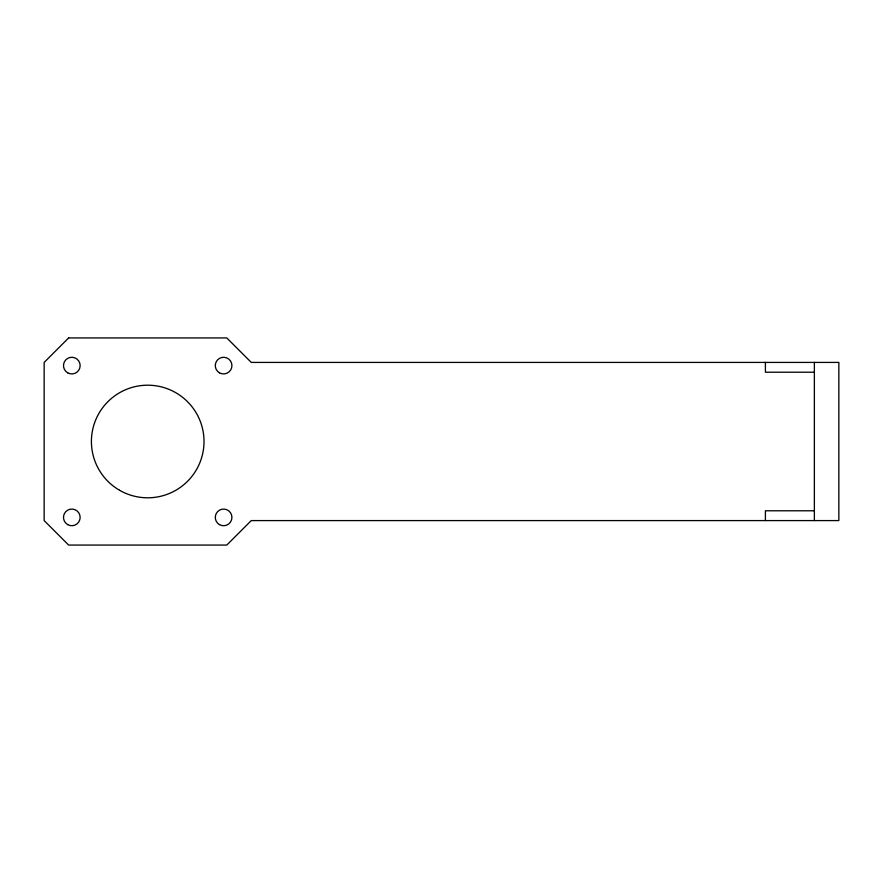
<?xml version="1.0" encoding="UTF-8"?>
<svg xmlns="http://www.w3.org/2000/svg" width="883" height="883" viewBox="0 0 883 883"><rect width="100%" height="100%" fill="white"/><g stroke="black" fill="none" stroke-linecap="round" stroke-linejoin="round"><path stroke-width="1.32" d="M814.369 372.218L765.406 372.218L765.406 362.416M814.369 510.782L765.406 510.782L765.406 520.584M814.369 362.416L814.369 520.584M68.631 337.935L44.15 362.416L44.15 520.584L68.631 545.065L226.788 545.065L251.269 520.584L838.85 520.584L838.85 362.416L251.269 362.416L226.788 337.935L68.631 337.935M219.448 372.814A8.322 8.322 0 0 0 231.931 365.606A8.322 8.322 0 0 0 219.448 358.399A8.322 8.322 0 0 0 219.448 372.814M67.649 372.814A8.322 8.322 0 0 0 80.143 365.606A8.322 8.322 0 0 0 67.649 358.399A8.322 8.322 0 0 0 67.649 372.814M219.448 524.601A8.322 8.322 0 0 0 231.931 517.394A8.322 8.322 0 0 0 219.448 510.186A8.322 8.322 0 0 0 219.448 524.601M67.649 524.601A8.322 8.322 0 0 0 80.143 517.394A8.322 8.322 0 0 0 67.649 510.186A8.322 8.322 0 0 0 67.649 524.601M119.558 490.264A56.313 56.313 0 0 0 204.017 441.5A56.313 56.313 0 0 0 119.558 392.736A56.313 56.313 0 0 0 119.558 490.264"/></g></svg>
